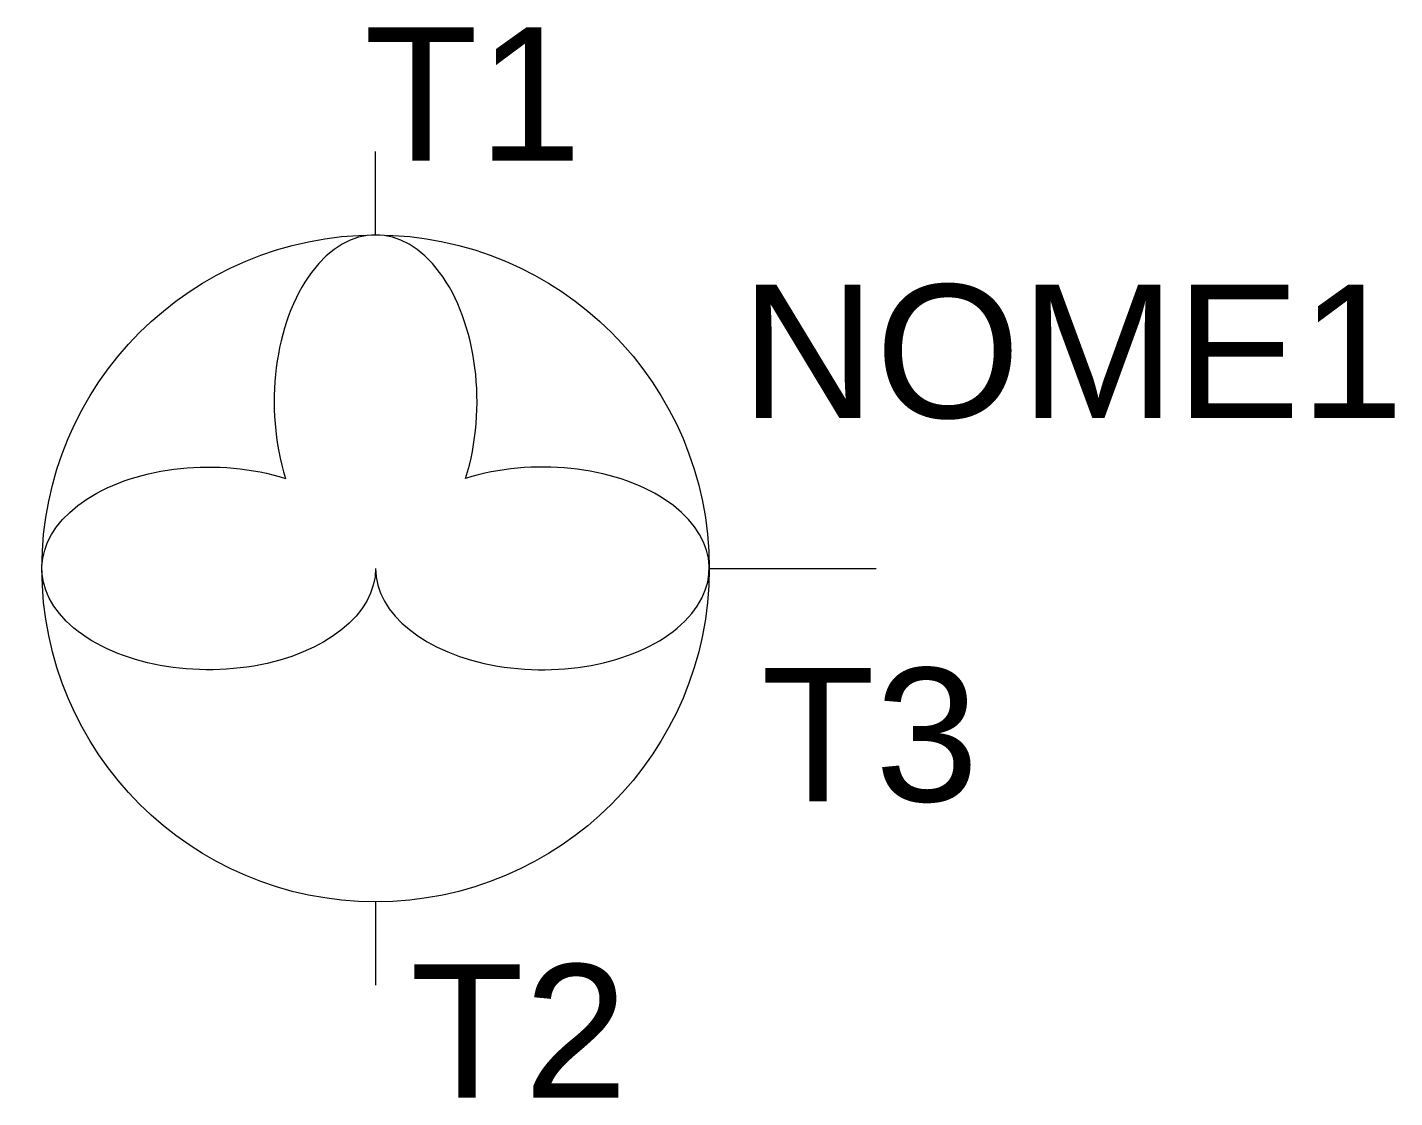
# Model space of a CAD drawing. Header units: millimetres. Extents: x -5.2 to 15.3, y -14.2 to 1.9.
import ezdxf
from ezdxf.enums import TextEntityAlignment as Align

# ---------------------------------------------------------------- set-up
doc = ezdxf.new("R2010")
doc.units = ezdxf.units.MM
doc.header["$LTSCALE"] = 10
doc.styles.add('Romans', font='arial.ttf')

msp = doc.modelspace()

# ---------------------------------------------------------------- linework, layer by layer
at = {"color": 7}
for p, q in [((0, -1.25), (0, 0)), ((5, -6.25), (7.5, -6.25)), ((0, -11.25), (0, -12.5))]:
    msp.add_line(p, q, dxfattribs=at)
msp.add_circle((0, -6.25), 5, dxfattribs=at)
for centre, major_axis, start_param in [((0, -3.75), (0, 2.5), 4.234224), ((2.5, -6.25), (2.5, 0), 3.141593)]:
    msp.add_ellipse(centre, major_axis=major_axis, ratio=0.608047, start_param=start_param, end_param=8.332147)
at = {"extrusion": (0, 0, -1)}
msp.add_ellipse((-2.5, -6.25), major_axis=(-2.5, 0), ratio=0.608047, start_param=3.141593, end_param=8.332147, dxfattribs=at)

# ---------------------------------------------------------------- texts
at = {"color": 7, "lineweight": -3, "style": 'Romans'}
msp.add_attdef('T1', text='', height=2, dxfattribs=at).set_placement((3.09, -0.737), align=Align.BOTTOM_RIGHT)
msp.add_attdef('NOME1', text='', height=2, dxfattribs=at).set_placement((5.473, -2.994), align=Align.MIDDLE_LEFT)
msp.add_attdef('T3', text='', height=2, dxfattribs=at).set_placement((5.778, -7.744), align=Align.TOP_LEFT)
msp.add_attdef('T2', text='', height=2, dxfattribs=at).set_placement((0.518, -14.787), align=Align.BOTTOM_LEFT)

doc.saveas('drawing.dxf')
